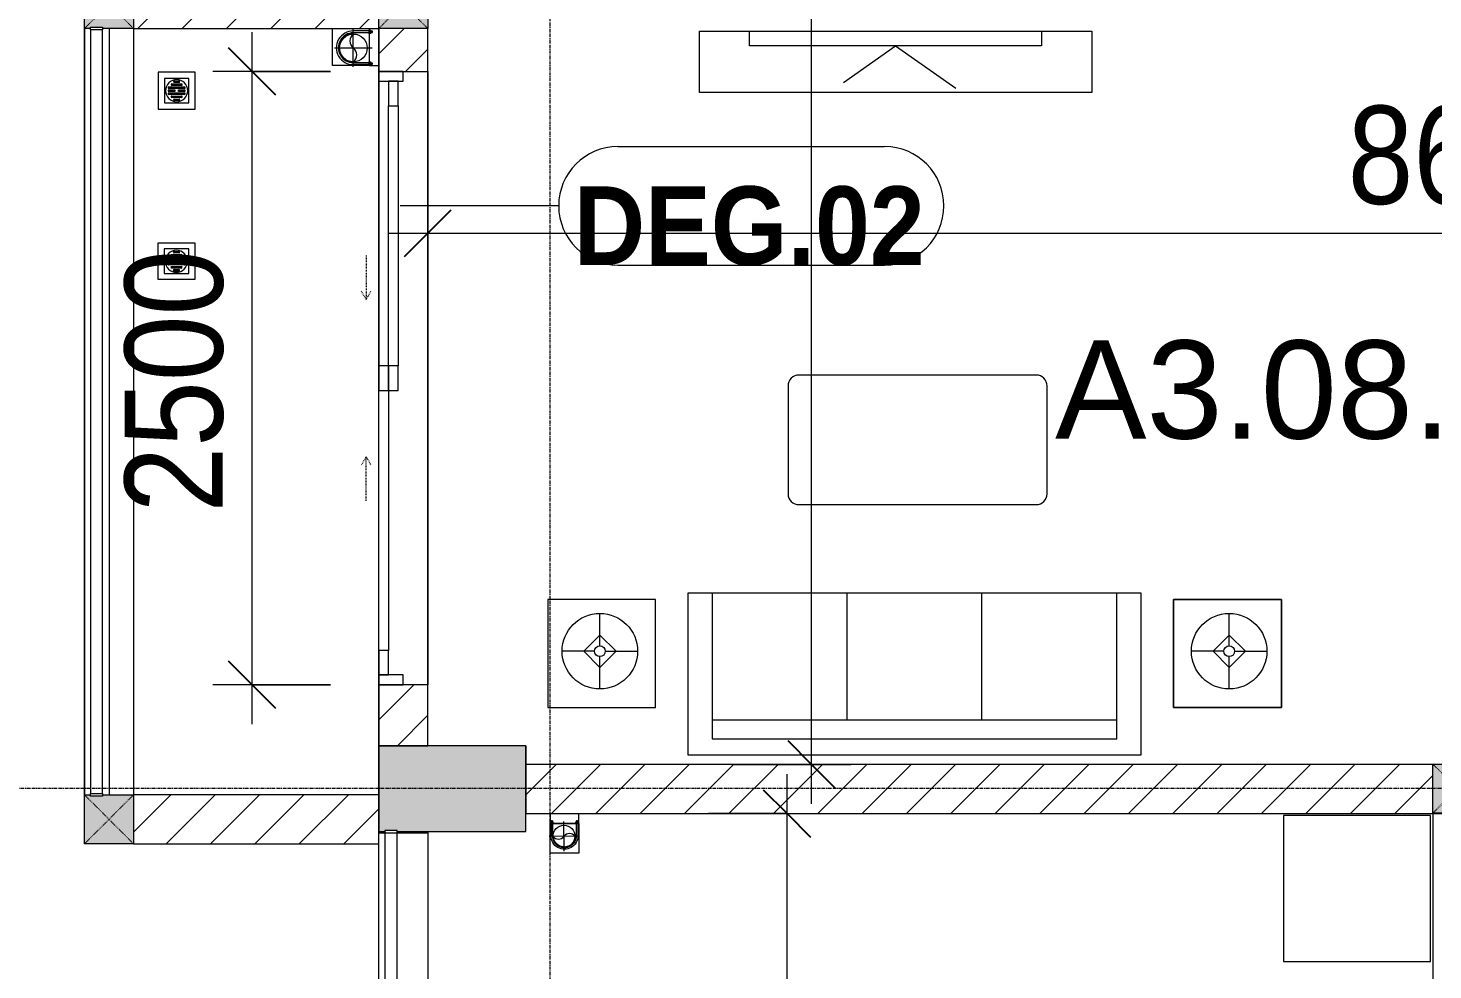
# Model space of a CAD drawing. Header units: millimetres. Extents: x 1591 to 239055, y -15958 to 83255.
# Drawn here: x 201902 to 207632, y 60998 to 64837 of the extents above; entities that cross this region are included whole.
import ezdxf

# ---------------------------------------------------------------- set-up
doc = ezdxf.new("R2010")
doc.units = ezdxf.units.MM
for name, pattern in [('Dash', [6, 3, -3]), ('Grid Line', [22.225, 12.7, -3.175, 3.175, -3.175]), ('IMPORT-CENTER _2_', [40.64, 25.4, -5.08, 5.08, -5.08])]:
    doc.linetypes.add(name, pattern=pattern)
for name, color, linetype, lineweight in [('0-1', 250, 'Continuous', 5), ('A-ANNO-DIMS', 211, 'Continuous', 9), ('A-ANNO-DIMS-160', 211, 'Continuous', 9), ('A-AREA-IDEN', 2, 'Continuous', 9), ('A-DOOR', 31, 'Continuous', 9), ('A-DOOR-FRAM', 31, 'Continuous', 9), ('A-DOOR-HDLN', 31, 'Dash', 9), ('A-DOOR-IDEN', 31, 'Continuous', 9), ('A-FLOR-1', 7, 'Continuous', 9), ('A-FLOR-2', 9, 'Continuous', 9), ('A-FLOR-HRAL', 11, 'Continuous', 9), ('A-FLOR-HRAL-1', 254, 'Continuous', 9), ('A-FLOR-HRAL-2', 9, 'Continuous', 9), ('A-WALL', 113, 'Continuous', 9), ('A-WALL-2', 9, 'Continuous', 9), ('A-WALL-3', 113, 'Continuous', 18), ('A-WALL-PATT-2', 111, 'Continuous', 9), ('G-IMPT', 8, 'Continuous', 9), ('G-IMPT-1', 254, 'Continuous', 9), ('G-IMPT-2', 8, 'IMPORT-CENTER _2_', 9), ('I-FURN', 30, 'Continuous', 9), ('I-FURN-1', 254, 'Continuous', 9), ('M-EQPM', 50, 'Continuous', 9), ('M-EQPM-1', 254, 'Continuous', 9), ('S-COLS', 52, 'Continuous', 9), ('S-COLS-1', 52, 'Continuous', 5), ('S-COLS-2', 250, 'Continuous', 18), ('S-COLS-5', 52, 'Continuous', 18), ('S-COLS-HDLN', 52, 'Dash', 9), ('S-GRID-1', 1, 'Grid Line', 9)]:
    doc.layers.add(name, color=color, linetype=linetype, lineweight=lineweight)
doc.styles.add('Arial_13', font='arial_0.ttf', dxfattribs={"height": 400})
doc.styles.add('Arial_B_5', font='arialbd_0.ttf', dxfattribs={"width": 0.9, "height": 320})
doc.styles.add('UTM Avo', font='UTM Avo.ttf', dxfattribs={"width": 0.9, "height": 400})
doc.dimstyles.new('1_Dim_chi_tiet_2_5', dxfattribs={"dimscale": 304.8, "dimtxt": 399.720379, "dimasz": 0.629921, "dimexe": 0.524934, "dimexo": 0.0625, "dimgap": 0.052493, "dimtad": 1, "dimdec": 0, "dimrnd": 5, "dimzin": 0, "dimdsep": 46, "dimtxsty": 'UTM Avo', "dimblk1": 'OBLIQUE', "dimblk2": 'OBLIQUE', "dimsah": 1, "dimcen": 0.09, "dimdle": 0.524934, "dimazin": 0, "dimtfac": 1, "dimtdec": 4, "dimtix": 1, "dimtmove": 0, "dimatfit": 3, "dimfxl": 1.049869, "dimfxlon": 1, "dimtvp": 1, "dimtolj": 1, "dimtzin": 0, "dimarcsym": 2})
pattern_1 = [(45, (95879.7, 0), (-90.50967, 90.50967), [])]

# ---------------------------------------------------------------- blocks, each defined once
blk = doc.blocks.new('NCV_TKTC_KET CAU_rvt-1-TKCS_MB TẦNG 6-8')
at = {"layer": 'S-COLS-1'}
blk.add_hatch(color=256, dxfattribs=at).paths.add_polyline_path([(108052.6, 61561.9), (108052.6, 61911.9), (107452.6, 61911.9), (107452.6, 61561.9), (107477.5, 61561.9), (107477.5, 61566.9), (107527.5, 61566.9), (107527.5, 61561.9), (107698.5, 61561.9)])
at = {"layer": 'A-FLOR-1'}
for p, q in [((106252.6, 64835.3), (106252.6, 61711.9)), ((107452.4, 64835.3), (107452.4, 61711.9)), ((111752.1, 61635.3), (111752.1, 60038.1))]:
    blk.add_line(p, q, dxfattribs=at)
at = {"layer": 'S-COLS-2'}
for p, q in [((107452.6, 61911.9), (107452.6, 61561.9)), ((108052.6, 61911.9), (107452.6, 61911.9)), ((108052.6, 61561.9), (108052.6, 61911.9)), ((107452.6, 61561.9), (107477.5, 61561.9)), ((107527.5, 61561.9), (108052.6, 61561.9))]:
    blk.add_line(p, q, dxfattribs=at)
blk = doc.blocks.new('MAY GIAT - MAY GIAT_dwg-348053-TKCS_MB TẦNG 6-8')
at = {"layer": 'G-IMPT-1', "flags": 128}
blk.add_lwpolyline([(5, 596.6), (5, 2.3), (605, 2.3), (605, 596.6)], close=True, dxfattribs=at)
blk = doc.blocks.new('MAY GIAT - MAY GIAT-348233-TKCS_MB TẦNG 6-8')
at = {"layer": 'I-FURN-1'}
for p, q in [((5, 596.6), (5, 2.3)), ((605, 596.6), (5, 596.6)), ((605, 2.3), (605, 596.6)), ((5, 2.3), (605, 2.3))]:
    blk.add_line(p, q, dxfattribs=at)
blk.add_blockref('MAY GIAT - MAY GIAT_dwg-348053-TKCS_MB TẦNG 6-8', (0, 0))
blk = doc.blocks.new('Railing - 50 x 10mm-901205-TKCS_MB TẦNG 6-8')
at = {"layer": 'A-FLOR-HRAL-2'}
for p, q in [((25, 5), (-25, 5)), ((-25, 5), (-25, -5)), ((25, -5), (25, 5)), ((-25, -5), (25, -5))]:
    blk.add_line(p, q, dxfattribs=at)
blk = doc.blocks.new('Railing - Railing-883253-TKCS_MB TẦNG 6-8')
at = {"layer": 'A-FLOR-HRAL-2'}
for p, q in [((84569, 52296.2), (84569, 51181.2)), ((84619, 51181.2), (84619, 52296.2))]:
    blk.add_line(p, q, dxfattribs=at)
for p in [(84594, 52301.2), (84594, 51176.2)]:
    blk.add_blockref('Railing - 50 x 10mm-901205-TKCS_MB TẦNG 6-8', p)
blk = doc.blocks.new('LOBBY_SOFA_1 - LOBBY_SOFA_1-885811-TKCS_MB TẦNG 6-8')
at = {"layer": 'I-FURN'}
for p, q in [((-2556, 0), (-2556, -660)), ((-708, 0), (-2556, 0)), ((-708, -660), (-708, 0)), ((-2457, -66), (-2457, -660)), ((-807, -66), (-2457, -66)), ((-807, -660), (-807, -66)), ((-807, -143), (-2457, -143)), ((-1907, -143), (-1907, -660)), ((-1357, -143), (-1357, -660)), ((-3128.2, -193.5), (-2688.2, -193.5)), ((-3128.2, -633.5), (-3128.2, -193.5)), ((-2688.2, -193.5), (-2688.2, -633.5)), ((-575.9, -193.5), (-575.9, -633.5)), ((-135.9, -193.5), (-575.9, -193.5)), ((-135.9, -633.5), (-135.9, -193.5)), ((-2915.4, -269), (-2915.4, -401)), ((-348.6, -269), (-348.6, -401)), ((-2915.4, -357), (-2981.4, -423)), ((-2849.4, -423), (-2915.4, -357)), ((-414.6, -423), (-348.6, -357)), ((-348.6, -357), (-282.6, -423)), ((-2937.4, -423), (-3069.4, -423)), ((-2981.4, -423), (-2915.4, -489)), ((-2915.4, -489), (-2849.4, -423)), ((-2915.4, -445), (-2915.4, -577)), ((-2893.4, -423), (-2761.4, -423)), ((-370.6, -423), (-502.6, -423)), ((-348.6, -489), (-414.6, -423)), ((-282.6, -423), (-348.6, -489)), ((-348.6, -445), (-348.6, -577)), ((-326.6, -423), (-194.6, -423)), ((-2688.2, -633.5), (-3128.2, -633.5)), ((-2556, -660), (-708, -660)), ((-575.9, -633.5), (-135.9, -633.5)), ((-1160.3, -1020.5), (-2128.3, -1020.5)), ((-2172.3, -1064.5), (-2172.3, -1504.5)), ((-1116.3, -1504.5), (-1116.3, -1064.5)), ((-2128.3, -1548.5), (-1160.3, -1548.5))]:
    blk.add_line(p, q, dxfattribs=at)
for centre, radius in [((-2915.4, -423), 154), ((-348.6, -423), 154), ((-2915.4, -423), 22), ((-348.6, -423), 22)]:
    blk.add_circle(centre, radius, dxfattribs=at)
for centre, start, end in [((-2128.3, -1064.5), 90, 180), ((-1160.3, -1064.5), 0, 90), ((-2128.3, -1504.5), 180, 270), ((-1160.3, -1504.5), 270, 0)]:
    blk.add_arc(centre, 44, start, end, dxfattribs=at)
at = {"layer": 'I-FURN-1'}
for p, q in [((-708, 0), (-2556, 0)), ((-2556, 0), (-2556, -660)), ((-708, -660), (-708, 0)), ((-2688.2, -193.5), (-3128.2, -193.5)), ((-3128.2, -193.5), (-3128.2, -633.5)), ((-2688.2, -633.5), (-2688.2, -193.5)), ((-135.9, -193.5), (-575.9, -193.5)), ((-575.9, -193.5), (-575.9, -633.5)), ((-135.9, -633.5), (-135.9, -193.5)), ((-3128.2, -633.5), (-2688.2, -633.5)), ((-2556, -660), (-708, -660)), ((-575.9, -633.5), (-135.9, -633.5)), ((-1160.3, -1020.5), (-2128.3, -1020.5)), ((-2172.3, -1064.5), (-2172.3, -1504.5)), ((-1116.3, -1504.5), (-1116.3, -1064.5)), ((-2128.3, -1548.5), (-1160.3, -1548.5))]:
    blk.add_line(p, q, dxfattribs=at)
for centre, start, end in [((-2128.3, -1064.5), 90, 180), ((-1160.3, -1064.5), 0, 90), ((-2128.3, -1504.5), 180, 270), ((-1160.3, -1504.5), 270, 0)]:
    blk.add_arc(centre, 44, start, end, dxfattribs=at)
blk = doc.blocks.new('THU NUOC - THU NUOC-455054-TKCS_MB TẦNG 6-8')
at = {"layer": 'M-EQPM-1'}
for p, q in [((-66.3, -70.6), (-66.3, 79.4)), ((-66.3, 79.4), (83.7, 79.4)), ((83.7, 79.4), (83.7, -70.6)), ((58.7, 54.4), (-41.3, 54.4)), ((-41.3, 54.4), (-41.3, -45.6)), ((-23.3, 19.6), (40.9, 19.6)), ((40.9, 13.6), (-23.3, 13.6)), ((-23.3, 7.2), (0.7, 7.2)), ((0.7, 1.2), (-23.3, 1.2)), ((-11, 32.1), (28.5, 32.1)), ((28.5, 26.1), (-11, 26.1)), ((-1.1, 44.5), (18.5, 44.5)), ((18.5, 38.5), (-1.1, 38.5)), ((0.7, 7.2), (0.7, 1.2)), ((16.7, 1.2), (16.7, 7.2)), ((16.7, 7.2), (40.9, 7.2)), ((40.9, 1.2), (16.7, 1.2)), ((58.7, -45.6), (58.7, 54.4)), ((-41.3, -45.6), (58.7, -45.6)), ((-23.3, -4.8), (40.9, -4.8)), ((40.9, -10.8), (-23.3, -10.8)), ((-11, -17.3), (28.5, -17.3)), ((28.5, -23.3), (-11, -23.3)), ((-1.1, -29.6), (18.5, -29.6)), ((18.5, -35.6), (-1.1, -35.6)), ((83.7, -70.6), (-66.3, -70.6))]:
    blk.add_line(p, q, dxfattribs=at)
for centre, radius, start, end in [((8.7, 4.4), 45, 0, 180), ((8.7, 4.4), 45, 360, 180), ((8.7, 4.4), 45, 180, 0), ((8.7, 4.4), 45, 180, 360), ((-23.3, 16.6), 3, 90, 270), ((-23.3, 4.2), 3, 90, 270), ((-11, 29.1), 3, 90, 270), ((-1.1, 41.5), 3, 90, 270), ((18.5, 41.5), 3, 270, 90), ((28.5, 29.1), 3, 270, 90), ((40.9, 16.6), 3, 270, 90), ((40.9, 4.2), 3, 270, 90), ((-23.3, -7.8), 3, 90, 270), ((-11, -20.3), 3, 90, 270), ((-1.1, -32.6), 3, 90, 270), ((18.5, -32.6), 3, 270, 90), ((28.5, -20.3), 3, 270, 90), ((40.9, -7.8), 3, 270, 90)]:
    blk.add_arc(centre, radius, start, end, dxfattribs=at)
blk = doc.blocks.new('RES_BAN AN - RES_BAN AN-901221-TKCS_MB TẦNG 6-8')
at = {"layer": 'I-FURN-1'}
for p, q in [((0, 250), (1600, 250)), ((0, 0), (0, 250)), ((1600, 250), (1600, 0)), ((1600, 0), (0, 0))]:
    blk.add_line(p, q, dxfattribs=at)
blk = doc.blocks.new('KE TIVI-2 - KE TIVI-2-901222-TKCS_MB TẦNG 6-8')
at = {"layer": 'I-FURN-1'}
for p, q in [((0, 60), (-245.7, 232.1)), ((213, 209.1), (0, 60)), ((-595.6, 60), (595.6, 60)), ((-595.6, 0), (-595.6, 60)), ((595.6, 60), (595.6, 0)), ((595.6, 0), (-595.6, 0))]:
    blk.add_line(p, q, dxfattribs=at)
blk = doc.blocks.new('NCV_TKTC_TANG 6 - 8_rvt-2-TKCS_MB TẦNG 6-8')
at = {"layer": 'A-FLOR-2'}
for p, q in [((106452.6, 64835.3), (106452.6, 61711.9)), ((107652.6, 64660.3), (107652.6, 62160.3)), ((107652.6, 62160.3), (107652.6, 64660.3)), ((107452.6, 64620.3), (107452.6, 63460.3)), ((108052.6, 61911.9), (108052.6, 61836.9)), ((108052.6, 61836.9), (111752.2, 61836.9)), ((107652.6, 61561.9), (107652.6, 61556.9))]:
    blk.add_line(p, q, dxfattribs=at)
at = {"layer": 'A-WALL-2'}
for p, q in [((107452.6, 61556.9), (107477.5, 61556.9)), ((107527.5, 61556.9), (107652.6, 61556.9)), ((107652.6, 61556.9), (107652.6, 60437.3)), ((107452.6, 60437.3), (107452.6, 61511.9))]:
    blk.add_line(p, q, dxfattribs=at)
at = {"layer": 'A-FLOR-HRAL-1'}
blk.add_blockref('Railing - Railing-883253-TKCS_MB TẦNG 6-8', (22908.5, 9260.7), dxfattribs=at)
at = {"layer": 'I-FURN-1', "rotation": 180}
for name, p in [('RES_BAN AN - RES_BAN AN-901221-TKCS_MB TẦNG 6-8', (110360.8, 64824.9)), ('KE TIVI-2 - KE TIVI-2-901222-TKCS_MB TẦNG 6-8', (109560.8, 64824.9)), ('LOBBY_SOFA_1 - LOBBY_SOFA_1-885811-TKCS_MB TẦNG 6-8', (108006.1, 61874.1))]:
    blk.add_blockref(name, p, dxfattribs=at)
at = {"layer": 'I-FURN-1'}
blk.add_blockref('MAY GIAT - MAY GIAT-348233-TKCS_MB TẦNG 6-8', (111137.6, 61030.3), dxfattribs=at)
at = {"layer": 'M-EQPM-1'}
blk.add_blockref('THU NUOC - THU NUOC-455054-TKCS_MB TẦNG 6-8', (106618.8, 63882.2), dxfattribs=at)
blk = doc.blocks.new('G1_SOF - BO TRU - 200x200-3056269-TKCS_MB TẦNG 6-8')
at = {"layer": 'S-COLS'}
blk.add_hatch(color=256, dxfattribs=at).paths.add_polyline_path([(100, 100), (-100, 100), (-100, -100), (100, -100)])
at = {"layer": 'S-COLS-5'}
for p, q in [((-100, 100), (100, 100)), ((-100, -100), (-100, 100)), ((100, 100), (100, -100)), ((100, -100), (-100, -100))]:
    blk.add_line(p, q, dxfattribs=at)
at = {"layer": 'S-COLS-HDLN'}
for p, q in [((100, -100), (-100, 100)), ((-100, -100), (100, 100))]:
    blk.add_line(p, q, dxfattribs=at)
blk = doc.blocks.new('G1_SOF - BO TRU - 200x200-V17-TKCS_MB TẦNG 6-8')
at = {"layer": 'S-COLS'}
blk.add_hatch(color=256, dxfattribs=at).paths.add_polyline_path([(25.9, 100), (-100, 100), (-100, -100), (25.9, -100), (25.9, -95), (75.9, -95), (75.9, -100), (100, -100), (100, 100), (75.9, 100)])
at = {"layer": 'S-COLS-5'}
for p, q in [((-100, 100), (100, 100)), ((-100, -100), (-100, 100)), ((100, 100), (100, -100)), ((25.9, -100), (-100, -100)), ((100, -100), (75.9, -100))]:
    blk.add_line(p, q, dxfattribs=at)
at = {"layer": 'S-COLS-HDLN'}
for p, q in [((100, -100), (-100, 100)), ((-100, -100), (100, 100))]:
    blk.add_line(p, q, dxfattribs=at)
blk = doc.blocks.new('G1_SOF - BO TRU - 200x200-V18-TKCS_MB TẦNG 6-8')
at = {"layer": 'S-COLS'}
blk.add_hatch(color=256, dxfattribs=at).paths.add_polyline_path([(-100, 100), (-100, -100), (100, -100), (100, 100), (75.9, 100), (75.9, 92.9), (25.9, 92.9), (25.9, 100)])
at = {"layer": 'S-COLS-5'}
for p, q in [((-100, 100), (25.9, 100)), ((-100, -100), (-100, 100)), ((75.9, 100), (100, 100)), ((100, 100), (100, -100)), ((100, -100), (-100, -100))]:
    blk.add_line(p, q, dxfattribs=at)
at = {"layer": 'S-COLS-HDLN'}
for p, q in [((100, -100), (-100, 100)), ((-100, -100), (100, 100))]:
    blk.add_line(p, q, dxfattribs=at)
blk = doc.blocks.new('TKTC_XREF_251221_MB TANG 2-7 - TKTC_XREF_260130_MB TANG 2-5_dwg_$cc-4746808-TKCS_MB TẦNG 6-8')
at = {"layer": 'G-IMPT-2'}
for p, q in [((0, -0.673), (0, 0.673)), ((-0.673, 0), (0.673, 0))]:
    blk.add_line(p, q, dxfattribs=at)
at = {"layer": 'M-EQPM'}
blk.add_circle((0, 0), 0.5, dxfattribs=at)
for centre, radius, start, end in [((0, 0), 0.5, 90, 270), ((0.188, 0.25), 0.313, 126.8699, 233.1301), ((-0.188, -0.25), 0.313, 306.8699, 53.1301)]:
    blk.add_arc(centre, radius, start, end, dxfattribs=at)
blk = doc.blocks.new('TKTC_XREF_251221_MB TANG 2-7 - TKTC_XREF_260130_MB TANG 2-5_dwg_CUM U_DN100-4746796-TKCS_MB TẦNG 6-8')
at = {"layer": 'G-IMPT'}
blk.add_hatch(color=256, dxfattribs=at).paths.add_polyline_path([(0, 61), (0, 57), (14.8, 55.1), (28.5, 49.4), (40.3, 40.3), (49.4, 28.5), (55.1, 14.8), (57, 0), (55.1, -14.8), (49.4, -28.5), (40.3, -40.3), (28.5, -49.4), (14.8, -55.1), (0, -57), (0, -61), (15.8, -58.9), (30.5, -52.8), (43.1, -43.1), (52.8, -30.5), (58.9, -15.8), (61, 0), (58.9, 15.8), (52.8, 30.5), (43.1, 43.1), (30.5, 52.8), (15.8, 58.9)])
for p, q in [((-79.1, 66.6), (-79.1, 63.4)), ((-76.6, 66.6), (-76.6, 63.4)), ((-74.6, 66.6), (-74.6, 63.4)), ((-72.7, 69.3), (-72.7, 60.7)), ((-66.9, 67.9), (-71.7, 67.9)), ((-66.9, 62.1), (-71.7, 62.1)), ((-65, 69), (0, 69)), ((-79.1, -63.4), (-79.1, -66.6)), ((-76.6, -63.4), (-76.6, -66.6)), ((-74.6, -63.4), (-74.6, -66.6)), ((-72.7, -60.7), (-72.7, -69.3)), ((-66.9, -62.1), (-71.7, -62.1)), ((-66.9, -67.9), (-71.7, -67.9)), ((-65, -69), (0, -69))]:
    blk.add_line(p, q, dxfattribs=at)
at = {"layer": 'G-IMPT', "flags": 128}
for points in [[(-72.7, 67.6), (-78.1, 67.6), (-78.1, 62.4), (-72.7, 62.4)], [(-71.7, 59.2), (-66.9, 59.2), (-66.9, 70.8), (-71.7, 70.8)], [(-66.9, 70.8), (-66.9, 72.7), (-65, 72.7), (-65, 57.3), (-66.9, 57.3), (-66.9, 59.2)], [(-65, 61), (0, 61), (0, 57)], [(-66.9, -59.2), (-66.9, -57.3), (-65, -57.3), (-65, -72.7), (-66.9, -72.7), (-66.9, -70.8)], [(-65, -61), (0, -61), (0, -57)], [(-72.7, -62.4), (-78.1, -62.4), (-78.1, -67.6), (-72.7, -67.6)], [(-71.7, -70.8), (-66.9, -70.8), (-66.9, -59.2), (-71.7, -59.2)]]:
    blk.add_lwpolyline(points, dxfattribs=at)
at = {"layer": 'G-IMPT'}
for centre, radius, start, end in [((-78.1, 66.6), 0.96, 90, 180), ((-78.1, 63.4), 0.96, 180, 270), ((-71.1, 69.3), 1.56, 112.61986, 247.38014), ((-67.9, 65), 4.8, 143.1301, 216.8699), ((-71.1, 60.7), 1.56, 112.61986, 247.38014), ((0, 0), 69, 270, 90), ((0, 0), 61, 270, 90), ((0, 0), 57, 270, 90), ((-78.1, -63.4), 0.96, 90, 180), ((-78.1, -66.6), 0.96, 180, 270), ((-71.1, -60.7), 1.56, 112.61986, 247.38014), ((-67.9, -65), 4.8, 143.1301, 216.8699), ((-71.1, -69.3), 1.56, 112.61986, 247.38014)]:
    blk.add_arc(centre, radius, start, end, dxfattribs=at)
blk = doc.blocks.new('TKTC_XREF_251221_MB TANG 2-7 - TKTC_XREF_260130_MB TANG 2-5_dwg_$cc-4746798-TKCS_MB TẦNG 6-8')
at = {"layer": 'G-IMPT-2'}
for p, q in [((0, -0.673), (0, 0.673)), ((-0.673, 0), (0.673, 0))]:
    blk.add_line(p, q, dxfattribs=at)
at = {"layer": 'M-EQPM'}
blk.add_circle((0, 0), 0.5, dxfattribs=at)
for centre, radius, start, end in [((0, 0), 0.5, 90, 270), ((0.188, 0.25), 0.313, 126.8699, 233.1301), ((-0.188, -0.25), 0.313, 306.8699, 53.1301)]:
    blk.add_arc(centre, radius, start, end, dxfattribs=at)
blk = doc.blocks.new('TKTC_XREF_251221_MB TANG 2-7 - TKTC_XREF_260130_MB TANG 2-5_dwg_CUM U_DN100-4746799-TKCS_MB TẦNG 6-8')
at = {"layer": 'G-IMPT'}
blk.add_hatch(color=256, dxfattribs=at).paths.add_polyline_path([(0, 61), (15.8, 58.9), (30.5, 52.8), (43.1, 43.1), (52.8, 30.5), (58.9, 15.8), (61, 0), (58.9, -15.8), (52.8, -30.5), (43.1, -43.1), (30.5, -52.8), (15.8, -58.9), (0, -61), (0, -57), (14.8, -55.1), (28.5, -49.4), (40.3, -40.3), (49.4, -28.5), (55.1, -14.8), (57, 0), (55.1, 14.8), (49.4, 28.5), (40.3, 40.3), (28.5, 49.4), (14.8, 55.1), (0, 57)])
for p, q in [((-79.1, 66.6), (-79.1, 63.4)), ((-76.6, 66.6), (-76.6, 63.4)), ((-74.6, 66.6), (-74.6, 63.4)), ((-72.7, 69.3), (-72.7, 60.7)), ((-66.9, 67.9), (-71.7, 67.9)), ((-66.9, 62.1), (-71.7, 62.1)), ((-65, 69), (0, 69)), ((-79.1, -63.4), (-79.1, -66.6)), ((-76.6, -63.4), (-76.6, -66.6)), ((-74.6, -63.4), (-74.6, -66.6)), ((-72.7, -60.7), (-72.7, -69.3)), ((-66.9, -62.1), (-71.7, -62.1)), ((-66.9, -67.9), (-71.7, -67.9)), ((-65, -69), (0, -69))]:
    blk.add_line(p, q, dxfattribs=at)
at = {"layer": 'G-IMPT', "flags": 128}
for points in [[(-66.9, 70.8), (-66.9, 72.7), (-65, 72.7), (-65, 57.3), (-66.9, 57.3), (-66.9, 59.2)], [(-72.7, 67.6), (-78.1, 67.6), (-78.1, 62.4), (-72.7, 62.4)], [(-71.7, 59.2), (-66.9, 59.2), (-66.9, 70.8), (-71.7, 70.8)], [(-65, 61), (0, 61), (0, 57)], [(-72.7, -62.4), (-78.1, -62.4), (-78.1, -67.6), (-72.7, -67.6)], [(-71.7, -70.8), (-66.9, -70.8), (-66.9, -59.2), (-71.7, -59.2)], [(-66.9, -59.2), (-66.9, -57.3), (-65, -57.3), (-65, -72.7), (-66.9, -72.7), (-66.9, -70.8)], [(-65, -61), (0, -61), (0, -57)]]:
    blk.add_lwpolyline(points, dxfattribs=at)
at = {"layer": 'G-IMPT'}
for centre, radius, start, end in [((-78.1, 66.6), 0.96, 90, 180), ((-78.1, 63.4), 0.96, 180, 270), ((-71.1, 69.3), 1.56, 112.61986, 247.38014), ((-67.9, 65), 4.8, 143.1301, 216.8699), ((-71.1, 60.7), 1.56, 112.61986, 247.38014), ((0, 0), 69, 270, 90), ((0, 0), 61, 270, 90), ((0, 0), 57, 270, 90), ((-78.1, -63.4), 0.96, 90, 180), ((-78.1, -66.6), 0.96, 180, 270), ((-71.1, -60.7), 1.56, 112.61986, 247.38014), ((-67.9, -65), 4.8, 143.1301, 216.8699), ((-71.1, -69.3), 1.56, 112.61986, 247.38014)]:
    blk.add_arc(centre, radius, start, end, dxfattribs=at)
blk = doc.blocks.new('TKTC_XREF_251221_MB TANG 2-7 - TKTC_XREF_260130_MB TANG 2-5_dwg_THU NUOC - THU NUOC-444531-TKCS_MB TẦNG 1-4746804-TKCS_MB TẦNG 6-8')
at = {"layer": 'G-IMPT'}
for p, q in [((-23.3, 10.8), (40.9, 10.8)), ((40.9, 4.8), (-23.3, 4.8)), ((-11, 23.3), (28.5, 23.3)), ((28.5, 17.3), (-11, 17.3)), ((-1.1, 35.6), (18.5, 35.6)), ((18.5, 29.6), (-1.1, 29.6)), ((-23.3, -13.6), (40.9, -13.6)), ((40.9, -19.6), (-23.3, -19.6)), ((-11, -26.1), (28.5, -26.1)), ((28.5, -32.1), (-11, -32.1)), ((-1.1, -38.5), (18.5, -38.5)), ((18.5, -44.5), (-1.1, -44.5))]:
    blk.add_line(p, q, dxfattribs=at)
at = {"layer": 'G-IMPT', "flags": 128}
for points in [[(83.7, -79.4), (83.7, 70.6), (-66.3, 70.6), (-66.3, -79.4)], [(58.7, -54.4), (58.7, 45.6), (-41.3, 45.6), (-41.3, -54.4)]]:
    blk.add_lwpolyline(points, close=True, dxfattribs=at)
for points in [[(-23.3, -1.2), (0.7, -1.2), (0.7, -7.2), (-23.3, -7.2)], [(40.9, -7.2), (16.7, -7.2), (16.7, -1.2), (40.9, -1.2)]]:
    blk.add_lwpolyline(points, dxfattribs=at)
at = {"layer": 'G-IMPT'}
for centre, radius, start, end in [((8.7, -4.4), 45, 360, 180), ((8.7, -4.4), 45, 360, 180), ((-23.3, 7.8), 3, 90, 270), ((-11, 20.3), 3, 90, 270), ((-1.1, 32.6), 3, 90, 270), ((18.5, 32.6), 3, 270, 90), ((28.5, 20.3), 3, 270, 90), ((40.9, 7.8), 3, 270, 90), ((8.7, -4.4), 45, 180, 360), ((8.7, -4.4), 45, 180, 360), ((-23.3, -4.2), 3, 90, 270), ((-23.3, -16.6), 3, 90, 270), ((-11, -29.1), 3, 90, 270), ((-1.1, -41.5), 3, 90, 270), ((18.5, -41.5), 3, 270, 90), ((28.5, -29.1), 3, 270, 90), ((40.9, -4.2), 3, 270, 90), ((40.9, -16.6), 3, 270, 90)]:
    blk.add_arc(centre, radius, start, end, dxfattribs=at)
blk = doc.blocks.new('TKTC_XREF_251221_MB TANG 2-7 - TKTC_XREF_251221_MB TANG 2-7-2039446-TKCS_MB TẦNG 6-8')
at = {"layer": 'M-EQPM'}
for p, q in [((73611.5, 47597.9), (73761.1, 47597.9)), ((73611.5, 47447.5), (73611.5, 47597.9)), ((73761.1, 47597.9), (73761.1, 47447.5)), ((73800, 47598), (73761.3, 47597.7)), ((73761.3, 47597.7), (73761.3, 47447.3)), ((73761.1, 47447.5), (73611.5, 47447.5)), ((73761.3, 47447.3), (73800, 47447.5)), ((74498.2, 44358.4), (74498.2, 44238.4)), ((74500, 44398.4), (74500, 44358.4)), ((74500, 44358.4), (74615.8, 44358.4)), ((74617.8, 44358.4), (74500, 44358.4)), ((74615.8, 44358.4), (74615.8, 44398.4)), ((74617.8, 44238.4), (74617.8, 44358.4)), ((74498.2, 44238.4), (74617.8, 44238.4))]:
    blk.add_line(p, q, dxfattribs=at)
for name, p, xscale, yscale, zscale, rotation in [('TKTC_XREF_251221_MB TANG 2-7 - TKTC_XREF_260130_MB TANG 2-5_dwg_$cc-4746808-TKCS_MB TẦNG 6-8', (73696.2, 47519.1), 113.7150000000073, 113.7150000000073, 113.7150000000073, 359.9990086636432), ('TKTC_XREF_251221_MB TANG 2-7 - TKTC_XREF_260130_MB TANG 2-5_dwg_CUM U_DN100-4746796-TKCS_MB TẦNG 6-8', (73696.2, 47519.9), 0.9975000000000008, 0.9975000000000008, 0.9975000000000008, 180.000991338195), ('TKTC_XREF_251221_MB TANG 2-7 - TKTC_XREF_260130_MB TANG 2-5_dwg_$cc-4746798-TKCS_MB TẦNG 6-8', (74555.8, 44305.5), 90.00000000005122, 90.00000000005122, 90.00000000005122, 90.37402677993775)]:
    blk.add_blockref(name, p, dxfattribs=dict(xscale=xscale, yscale=yscale, zscale=zscale, rotation=rotation))
blk.add_blockref('TKTC_XREF_251221_MB TANG 2-7 - TKTC_XREF_260130_MB TANG 2-5_dwg_THU NUOC - THU NUOC-444531-TKCS_MB TẦNG 1-4746804-TKCS_MB TẦNG 6-8', (72967.2, 47349.4))
at = {"extrusion": (0, 0, -1), "xscale": 0.7894736842105242, "yscale": 0.7894736842105242, "zscale": -0.7894736842105242, "rotation": 269.9999999984439}
blk.add_blockref('TKTC_XREF_251221_MB TANG 2-7 - TKTC_XREF_260130_MB TANG 2-5_dwg_CUM U_DN100-4746799-TKCS_MB TẦNG 6-8', (-74557.6, 44307.1), dxfattribs=at)
blk = doc.blocks.new('DEG_02-DEG_03 - DEG_02-2500x2400mm-CỬA ĐI 02 CÁNH TRƯỢT-625766-TKCS_MB TẦNG 6-8')
at = {"layer": 'A-DOOR'}
for p, q in [((-1110, 100), (-1210, 100)), ((-1210, 100), (-1210, 60)), ((-1210, 60), (-1110, 60)), ((-1110, 60), (-1110, 100)), ((-1110, 100), (-50, 100)), ((-50, 60), (-1110, 60)), ((50, 100), (-50, 100)), ((-50, 100), (-50, 60)), ((50, 60), (-50, 60)), ((-50, 60), (-50, 20)), ((-50, 60), (50, 60)), ((50, 60), (50, 100)), ((50, 20), (50, 60)), ((50, 60), (1110, 60)), ((1210, 60), (1110, 60)), ((1110, 60), (1110, 20)), ((1210, 20), (1210, 60)), ((-50, 20), (50, 20)), ((1110, 20), (50, 20)), ((1110, 20), (1210, 20))]:
    blk.add_line(p, q, dxfattribs=at)
at = {"layer": 'A-DOOR-FRAM'}
for p, q in [((-1210, 100), (-1250, 100)), ((-1250, 100), (-1250, 0)), ((-1210, 0), (-1210, 100)), ((1250, 100), (1210, 100)), ((1210, 100), (1210, 0)), ((1250, 0), (1250, 100)), ((-1250, 0), (-1210, 0)), ((1210, 0), (1250, 0))]:
    blk.add_line(p, q, dxfattribs=at)
at = {"layer": 'A-DOOR-HDLN'}
for p, q in [((-500.4, 151.1), (-320.4, 151.1)), ((-320.4, 151.1), (-355, 171.1)), ((-320.4, 151.1), (-355, 131.1)), ((320.4, 151.1), (355, 171.1)), ((320.4, 151.1), (355, 131.1)), ((500.4, 151.1), (320.4, 151.1))]:
    blk.add_line(p, q, dxfattribs=at)
blk = doc.blocks.new('Railing - 50 x 10mm-1251311-TKCS_MB TẦNG 6-8')
at = {"layer": 'A-FLOR-HRAL'}
for p, q in [((25, 5), (-25, 5)), ((-25, 5), (-25, -5)), ((25, -5), (25, 5)), ((-25, -5), (25, -5))]:
    blk.add_line(p, q, dxfattribs=at)
blk = doc.blocks.new('Railing - Railing-3828159-TKCS_MB TẦNG 6-8')
at = {"layer": 'A-FLOR-HRAL'}
for p, q in [((106276.6, 64830.3), (106276.6, 61716.9)), ((106326.6, 61716.9), (106326.6, 64830.3))]:
    blk.add_line(p, q, dxfattribs=at)
at = {"extrusion": (0, 0, -1), "zscale": -1}
for p in [(-106301.6, 64835.3), (-106301.6, 61711.9)]:
    blk.add_blockref('Railing - 50 x 10mm-1251311-TKCS_MB TẦNG 6-8', p, dxfattribs=at)
blk = doc.blocks.new('DIMBLOCK144-TKCS_MB TẦNG 6-8')
at = {"layer": 'A-ANNO-DIMS-160'}
for p, q in [((205098.1, 61675.3), (205098.1, 69996.9)), ((204778.1, 69836.9), (205258.1, 69836.9)), ((205098.1, 69836.9), (204778.1, 69836.9)), ((204778.1, 61835.3), (205258.1, 61835.3)), ((205098.1, 61835.3), (204778.1, 61835.3))]:
    blk.add_line(p, q, dxfattribs=at)
at = {"layer": 'A-ANNO-DIMS-160', "lineweight": 25}
for p, q in [((205098.1, 69836.9), (205002.1, 69932.9)), ((205098.1, 69836.9), (205194.1, 69740.9)), ((205098.1, 61835.3), (205002.1, 61931.3)), ((205098.1, 61835.3), (205194.1, 61739.3))]:
    blk.add_line(p, q, dxfattribs=at)
at = {"layer": 'A-ANNO-DIMS-160', "color": 0, "insert": (204578.4, 65288.4), "char_height": 400, "width": 1314.636, "attachment_point": 1, "rotation": 90, "line_spacing_factor": 1.110334, "style": 'UTM Avo'}
blk.add_mtext('8000', dxfattribs=at)
blk = doc.blocks.new('_Oblique')
at = {"color": 0, "linetype": 'ByBlock', "lineweight": -2}
blk.add_line((-0.5, -0.5), (0.5, 0.5), dxfattribs=at)
blk = doc.blocks.new('DIMBLOCK145-TKCS_MB TẦNG 6-8')
at = {"layer": 'A-ANNO-DIMS-160'}
for p, q in [((203532.3, 64320.6), (203532.3, 63840.6)), ((203532.3, 64000.6), (203532.3, 64320.6)), ((212132.3, 64320.6), (212132.3, 63840.6)), ((212132.3, 64000.6), (212132.3, 64320.6)), ((203372.3, 64000.6), (212292.3, 64000.6))]:
    blk.add_line(p, q, dxfattribs=at)
at = {"layer": 'A-ANNO-DIMS-160', "lineweight": 25}
for p, q in [((203532.3, 64000.6), (203628.3, 64096.6)), ((212132.3, 64000.6), (212228.3, 64096.6)), ((203532.3, 64000.6), (203436.3, 63904.6)), ((212132.3, 64000.6), (212036.3, 63904.6))]:
    blk.add_line(p, q, dxfattribs=at)
at = {"layer": 'A-ANNO-DIMS-160', "color": 0, "insert": (207284.5, 64520.3), "char_height": 400, "width": 1314.636, "attachment_point": 1, "line_spacing_factor": 1.110334, "style": 'UTM Avo'}
blk.add_mtext('8600', dxfattribs=at)
blk = doc.blocks.new('DIMBLOCK146-TKCS_MB TẦNG 6-8')
at = {"layer": 'A-ANNO-DIMS-160'}
for p, q in [((204998.1, 53351.9), (204998.1, 61795.3)), ((204678.1, 61635.3), (205158.1, 61635.3)), ((204998.1, 61635.3), (204678.1, 61635.3)), ((204678.1, 53511.9), (205158.1, 53511.9)), ((204998.1, 53511.9), (204678.1, 53511.9))]:
    blk.add_line(p, q, dxfattribs=at)
at = {"layer": 'A-ANNO-DIMS-160', "lineweight": 25}
for p, q in [((204998.1, 61635.3), (204902.1, 61731.3)), ((204998.1, 61635.3), (205094.1, 61539.3)), ((204998.1, 53511.9), (204902.1, 53607.9)), ((204998.1, 53511.9), (205094.1, 53415.9))]:
    blk.add_line(p, q, dxfattribs=at)
at = {"layer": 'A-ANNO-DIMS-160', "color": 0, "insert": (204478.4, 57025.9), "char_height": 400, "width": 1314.636, "attachment_point": 1, "rotation": 90, "line_spacing_factor": 1.110334, "style": 'UTM Avo'}
blk.add_mtext('8125', dxfattribs=at)
blk = doc.blocks.new('DIMBLOCK177-TKCS_MB TẦNG 6-8')
at = {"layer": 'A-ANNO-DIMS-160'}
for p, q in [((202815.8, 62000.3), (202815.8, 64820.3)), ((203135.8, 64660.3), (202655.8, 64660.3)), ((202815.8, 64660.3), (203135.8, 64660.3)), ((203135.8, 62160.3), (202655.8, 62160.3)), ((202815.8, 62160.3), (203135.8, 62160.3))]:
    blk.add_line(p, q, dxfattribs=at)
at = {"layer": 'A-ANNO-DIMS-160', "lineweight": 25}
for p, q in [((202815.8, 64660.3), (202719.8, 64756.3)), ((202815.8, 64660.3), (202911.8, 64564.3)), ((202815.8, 62160.3), (202719.8, 62256.3)), ((202815.8, 62160.3), (202911.8, 62064.3))]:
    blk.add_line(p, q, dxfattribs=at)
at = {"layer": 'A-ANNO-DIMS-160', "color": 0, "insert": (202296.1, 62862.5), "char_height": 400, "width": 1314.636, "attachment_point": 1, "rotation": 90, "line_spacing_factor": 1.110334, "style": 'UTM Avo'}
blk.add_mtext('2500', dxfattribs=at)
blk = doc.blocks.new('STN_Door Tag - STN_Door Tag-1788670-TKCS_MB TẦNG 6-8')
at = {"layer": 'A-DOOR-IDEN'}
for p, q in [((-3.37, 1.495), (3.431, 1.495)), ((-3.37, -1.524), (3.431, -1.524))]:
    blk.add_line(p, q, dxfattribs=at)
for centre, start, end in [((-3.37, -0.015), 90, 270), ((3.431, -0.015), 270, 90)]:
    blk.add_arc(centre, 1.509, start, end, dxfattribs=at)

msp = doc.modelspace()

# ---------------------------------------------------------------- hatches: boundary and pattern name
at = {"layer": 'A-WALL-PATT-2'}
h = msp.add_hatch(dxfattribs=at)
h.set_pattern_fill('FP_1', color=256, style=0, pattern_type=2)
h.set_pattern_definition(pattern_1)
h.paths.add_polyline_path([(202772.2, 64835.3), (203332.3, 64835.3), (203332.3, 65035.3), (202332.3, 65035.3), (202332.3, 64835.3)])
h = msp.add_hatch(dxfattribs=at)
h.set_pattern_fill('FP_1', color=256, style=0, pattern_type=2)
h.set_pattern_definition(pattern_1)
h.paths.add_polyline_path([(203332.3, 61911.9), (203532.3, 61911.9), (203532.3, 62160.3), (203332.3, 62160.3)])
h.paths.add_polyline_path([(203532.3, 64660.3), (203532.3, 64835.3), (203332.3, 64835.3), (203332.3, 64660.3)])
h = msp.add_hatch(dxfattribs=at)
h.set_pattern_fill('FP_1', color=256, style=0, pattern_type=2)
h.set_pattern_definition(pattern_1)
h.paths.add_polyline_path([(211332.3, 61635.3), (211332.3, 61835.3), (207831.9, 61835.3), (207831.9, 61636.9), (207631.9, 61636.9), (207631.9, 61835.3), (203932.3, 61835.3), (203932.3, 61635.3), (208414.3, 61635.3)])
h = msp.add_hatch(dxfattribs=at)
h.set_pattern_fill('FP_1', color=256, style=0, pattern_type=2)
h.set_pattern_definition(pattern_1)
h.paths.add_polyline_path([(203332.3, 61511.9), (203332.3, 61711.9), (202332.3, 61711.9), (202332.3, 61511.9)])

# ---------------------------------------------------------------- linework, layer by layer
at = {"layer": 'A-DOOR-IDEN'}
msp.add_line((203420.4, 64114.3), (204066.3, 64114.3), dxfattribs=at)
at = {"layer": 'A-WALL'}
for p, q in [((202132.3, 61711.9), (202132.3, 64835.3)), ((202232.3, 64835.3), (202232.3, 61711.9)), ((203532.3, 64660.3), (203532.3, 62160.3)), ((203332.3, 63460.3), (203332.3, 64620.3))]:
    msp.add_line(p, q, dxfattribs=at)
at = {"layer": 'A-WALL-3'}
for p, q in [((202332.3, 64835.3), (203332.3, 64835.3)), ((203332.3, 64835.3), (203332.3, 64660.3)), ((203532.3, 64660.3), (203532.3, 64835.3)), ((203332.3, 64660.3), (203532.3, 64660.3)), ((203532.3, 62160.3), (203332.3, 62160.3)), ((203332.3, 62160.3), (203332.3, 61911.9)), ((203532.3, 61911.9), (203532.3, 62160.3)), ((203332.3, 61911.9), (203532.3, 61911.9)), ((207631.9, 61835.3), (203932.3, 61835.3)), ((203932.3, 61835.3), (203932.3, 61635.3)), ((203332.3, 61711.9), (202332.3, 61711.9)), ((203332.3, 61511.9), (203332.3, 61711.9)), ((203932.3, 61635.3), (211332.3, 61635.3)), ((202332.3, 61511.9), (203332.3, 61511.9))]:
    msp.add_line(p, q, dxfattribs=at)
at = {"layer": 'S-GRID-1'}
for p, q in [((204032.3, 19149.4), (204032.3, 77012.5)), ((223800.6, 61736.9), (130306.5, 61736.9))]:
    msp.add_line(p, q, dxfattribs=at)

# ---------------------------------------------------------------- block references
at = {"layer": '0-1'}
for name in ['NCV_TKTC_KET CAU_rvt-1-TKCS_MB TẦNG 6-8', 'NCV_TKTC_TANG 6 - 8_rvt-2-TKCS_MB TẦNG 6-8']:
    msp.add_blockref(name, (95879.7, 0), dxfattribs=at)
at = {"layer": 'A-DOOR', "rotation": 90}
msp.add_blockref('DEG_02-DEG_03 - DEG_02-2500x2400mm-CỬA ĐI 02 CÁNH TRƯỢT-625766-TKCS_MB TẦNG 6-8', (203432.3, 63410.3), dxfattribs=at)
at = {"layer": 'A-DOOR-IDEN', "xscale": 159.9999999999999, "yscale": 159.9999999999999, "zscale": 159.9999999999999}
msp.add_blockref('STN_Door Tag - STN_Door Tag-1788670-TKCS_MB TẦNG 6-8', (204847, 64115), dxfattribs=at)
at = {"layer": 'A-FLOR-HRAL'}
msp.add_blockref('Railing - Railing-3828159-TKCS_MB TẦNG 6-8', (95879.7, 0), dxfattribs=at)
at = {"layer": 'M-EQPM'}
msp.add_blockref('TKTC_XREF_251221_MB TANG 2-7 - TKTC_XREF_251221_MB TANG 2-7-2039446-TKCS_MB TẦNG 6-8', (129532.3, 17236.9), dxfattribs=at)
at = {"layer": 'S-COLS', "rotation": 180}
for name, p in [('G1_SOF - BO TRU - 200x200-V18-TKCS_MB TẦNG 6-8', (202232.3, 64935.3)), ('G1_SOF - BO TRU - 200x200-3056269-TKCS_MB TẦNG 6-8', (203432.3, 64935.3)), ('G1_SOF - BO TRU - 200x200-3056269-TKCS_MB TẦNG 6-8', (207731.9, 61736.9)), ('G1_SOF - BO TRU - 200x200-V17-TKCS_MB TẦNG 6-8', (202232.3, 61611.9))]:
    msp.add_blockref(name, p, dxfattribs=at)

# ---------------------------------------------------------------- texts
at = {"layer": 'A-AREA-IDEN', "insert": (207209.6, 63158.1), "char_height": 400, "width": 2233.6, "attachment_point": 8, "line_spacing_factor": 0.936439, "style": 'Arial_13'}
msp.add_mtext('\\pt8,16,24,32,40,48,56,64,72,80,88,96,104,112,120,128,136,144,152,160,168,176,184,192,200,208,216,224,232,240,248,256;A3.08.02', dxfattribs=at)
at = {"layer": 'A-DOOR-IDEN', "insert": (204843.8, 64029.6), "char_height": 320, "width": 1467.36, "attachment_point": 5, "line_spacing_factor": 0.936439, "style": 'Arial_B_5'}
msp.add_mtext('\\pt7.2,14.4,21.6,28.8,36,43.2,50.4,57.6,64.8,72,79.2,86.4,93.6,100.8,108,115.2,122.4,129.6,136.8,144,151.2,158.4,165.6,172.8,180,187.2,194.4,201.6,208.8,216,223.2,230.4;DEG.02', dxfattribs=at)

# ---------------------------------------------------------------- dimensions: what is measured, and where the dimension line sits
at = {"layer": 'A-ANNO-DIMS'}
for base, p1, p2, override, picture, middle in [((205098.1, 69836.9), (204778.1, 61835.3), (204778.1, 69836.9), {"dimpost": '<>', "dimfxl": 8001.625653}, 'DIMBLOCK144-TKCS_MB TẦNG 6-8', (204875.1, 65836.1)), ((202815.8, 64660.3), (203135.8, 62160.3), (203135.8, 64660.3), {"dimpost": '<>', "dimfxl": 2500}, 'DIMBLOCK177-TKCS_MB TẦNG 6-8', (202592.8, 63410.3)), ((204998.1, 61635.3), (204678.1, 53511.9), (204678.1, 61635.3), {"dimpost": '<>', "dimfxl": 8123.374347}, 'DIMBLOCK146-TKCS_MB TẦNG 6-8', (204775.1, 57573.6))]:
    dim = msp.add_linear_dim(base=base, p1=p1, p2=p2, angle=90, dimstyle='1_Dim_chi_tiet_2_5', override=override, dxfattribs=at)
    dim.commit()
    dim.dimension.update_dxf_attribs({"geometry": picture, "text_midpoint": middle})
dim = msp.add_linear_dim(base=(212132.3, 64000.6), p1=(203532.3, 64320.6), p2=(212132.3, 64320.6), dimstyle='1_Dim_chi_tiet_2_5', override={"dimpost": '<>', "dimfxl": 8600}, dxfattribs=at)
dim.commit()
dim.dimension.update_dxf_attribs({"geometry": 'DIMBLOCK145-TKCS_MB TẦNG 6-8', "text_midpoint": (207832.3, 64223.6)})

doc.saveas('drawing.dxf')
